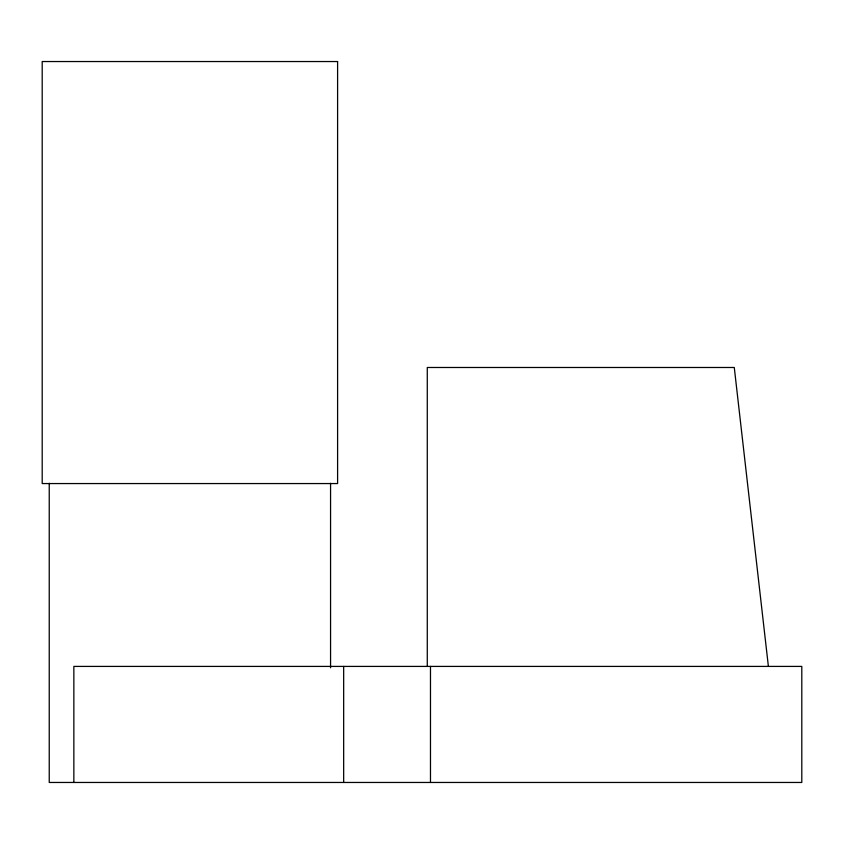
<?xml version="1.0" encoding="UTF-8"?>
<svg xmlns="http://www.w3.org/2000/svg" width="844" height="844" viewBox="0 0 844 844"><rect width="100%" height="100%" fill="white"/><g stroke="black" fill="none" stroke-linecap="round" stroke-linejoin="round"><path stroke-width="1.27" d="M768.388 666.412L734.28 367.488L427.275 367.488L427.275 666.412M430.482 666.412L430.482 782.462M343.666 666.412L343.666 782.462M330.563 483.285L330.563 667.794M73.85 782.462L73.85 666.412L801.8 666.412L801.8 782.462L49.237 782.462L49.237 483.285M337.6 61.538L42.2 61.538L42.2 483.559L337.6 483.559L337.6 61.538"/></g></svg>
